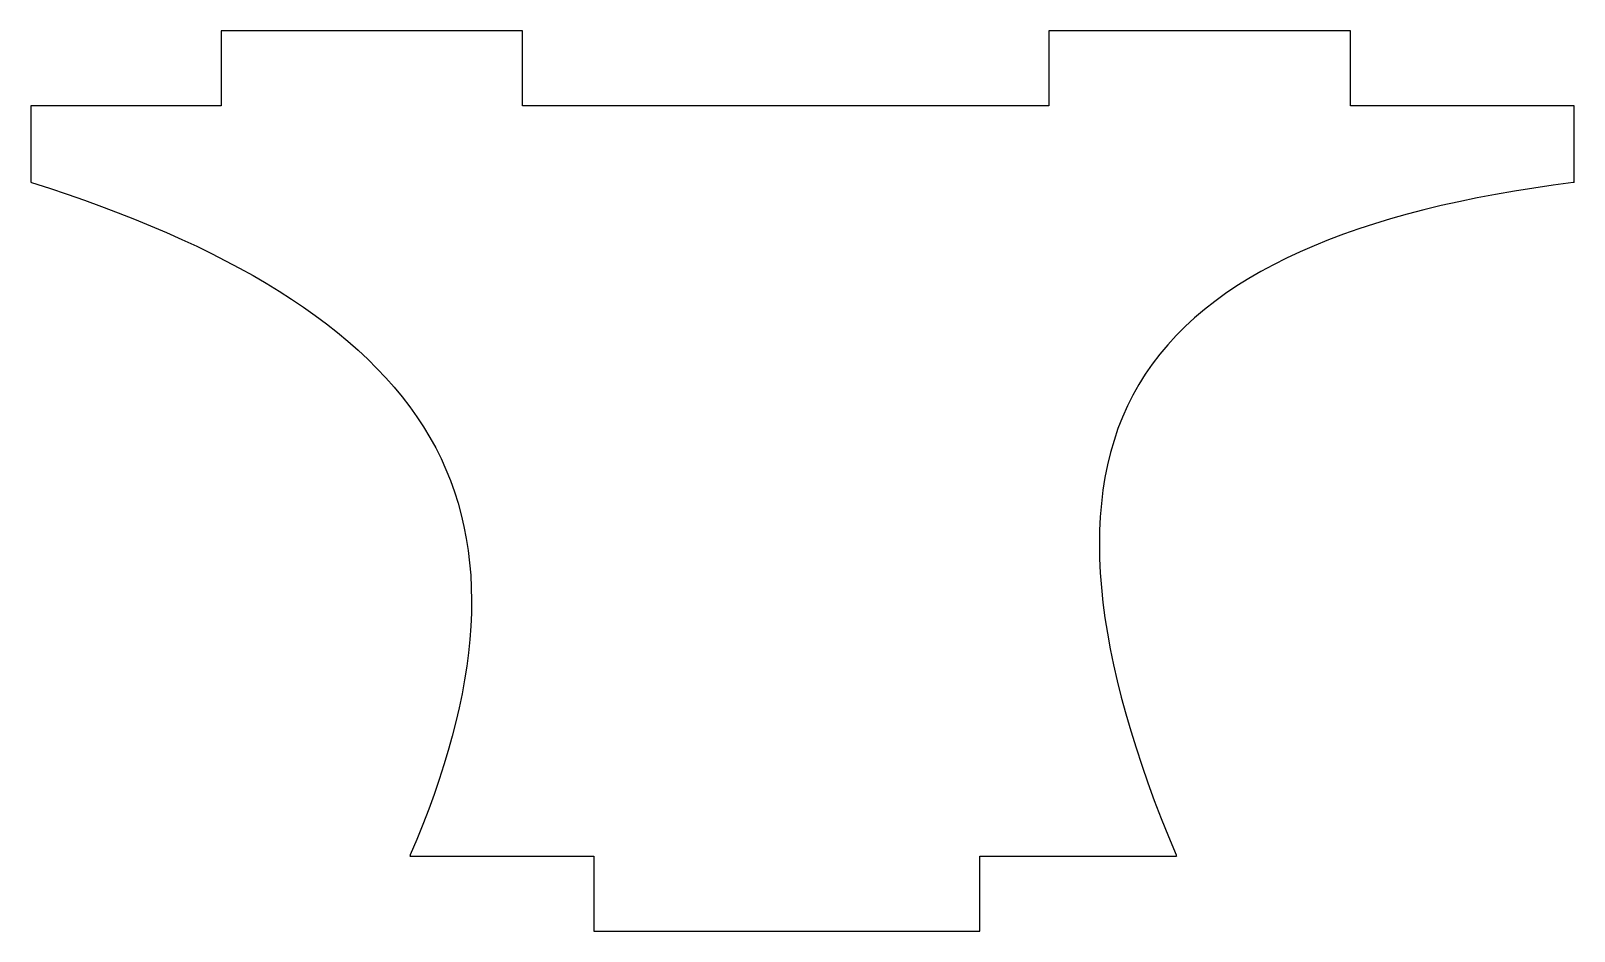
# Model space of a CAD drawing. Header units: millimetres. Extents: x -20.6 to 20.6, y -12 to 12.
import ezdxf

# ---------------------------------------------------------------- set-up
doc = ezdxf.new("R2010")
doc.units = ezdxf.units.MM
doc.layers.get('0').update_dxf_attribs({"linetype": 'CONTINUOUS'})

msp = doc.modelspace()

# ---------------------------------------------------------------- linework, layer by layer
for p, q in [((-7.471, 12.025), (-15.521, 12.025)), ((-15.521, 12.025), (-15.521, 10.025)), ((-7.471, 10.025), (-7.471, 12.025)), ((14.626, 12.025), (6.576, 12.025)), ((6.576, 12.025), (6.576, 10.025)), ((14.626, 10.025), (14.626, 12.025)), ((-15.521, 10.025), (-20.601, 10.025)), ((-20.601, 10.025), (-20.601, 7.982)), ((6.576, 10.025), (-7.471, 10.025)), ((20.601, 10.025), (14.626, 10.025)), ((20.601, 7.978), (20.601, 10.025)), ((-10.485, -10.025), (-5.57, -10.025)), ((-5.57, -10.025), (-5.57, -12.025)), ((4.733, -12.025), (4.733, -10.025)), ((4.733, -10.025), (9.987, -10.025)), ((-5.57, -12.025), (4.733, -12.025))]:
    msp.add_line(p, q)
for points, knots in [([(-20.601, 7.982), (-20.595, 7.98), (-20.589, 7.978), (-20.583, 7.976), (-15.417, 6.335), (-11.667, 4.143), (-9.948, 1.166), (-8.229, -1.811), (-8.579, -5.597), (-10.47, -9.99), (-10.475, -10.002), (-10.48, -10.013), (-10.485, -10.025)], [-0.000562, -0.000562, -0.000562, -0.000562, 0, 0, 0, 0.5, 0.5, 0.5, 1, 1, 1, 1.001323, 1.001323, 1.001323, 1.001323]), ([(20.601, 7.978), (20.594, 7.977), (20.586, 7.976), (20.579, 7.975), (14.833, 7.243), (10.748, 5.567), (8.979, 2.58), (7.21, -0.406), (7.753, -4.719), (9.972, -9.99), (9.977, -10.002), (9.982, -10.013), (9.987, -10.025)], [-0.000633, -0.000633, -0.000633, -0.000633, 0, 0, 0, 0.5, 0.5, 0.5, 1, 1, 1, 1.001096, 1.001096, 1.001096, 1.001096])]:
    msp.add_open_spline(points, degree=3, knots=knots)

doc.saveas('drawing.dxf')
